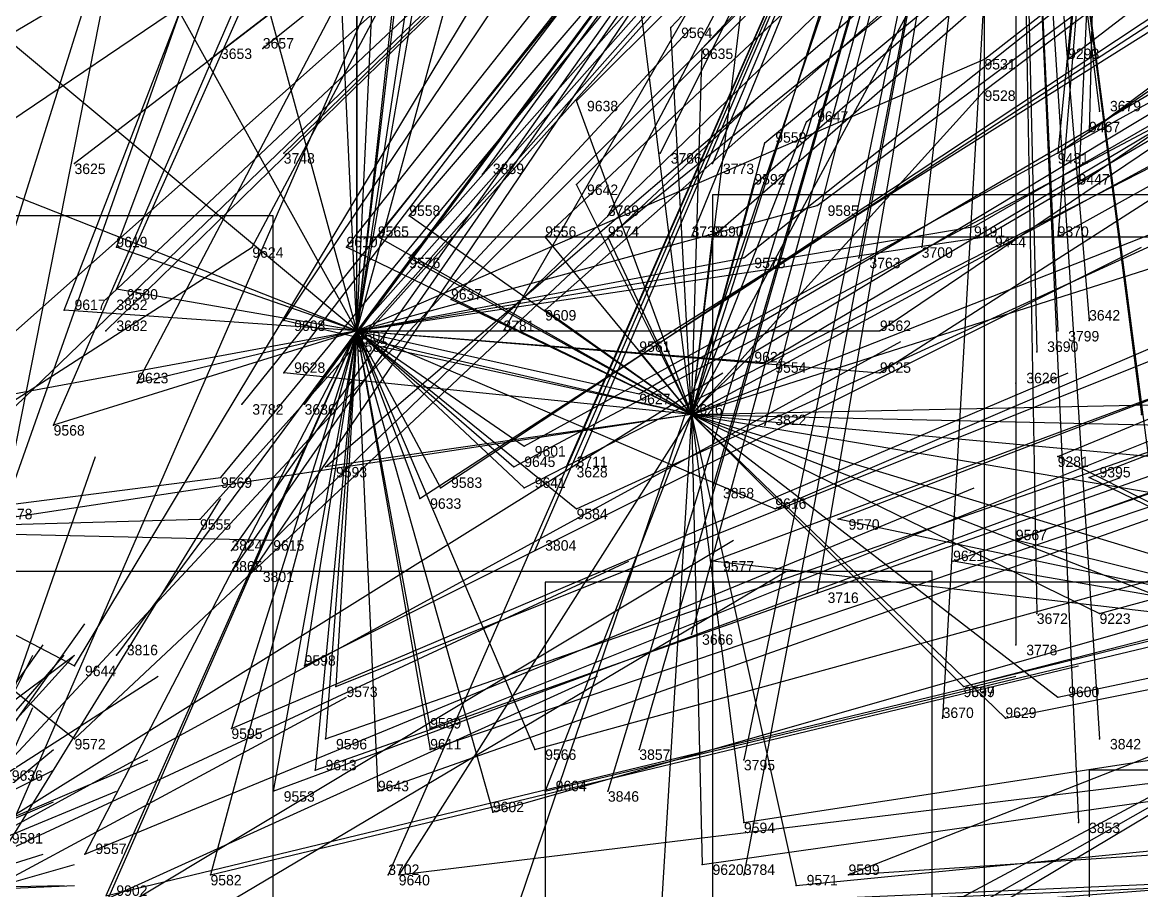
# Model space of a CAD drawing. Extents: x -0.5 to 0.59, y -0.5 to 0.59.
# Drawn here: x 0.017 to 0.124, y 0.0045 to 0.0875 of the extents above; entities that cross this region are included whole.
import ezdxf

# ---------------------------------------------------------------- set-up
doc = ezdxf.new("R2010")
doc.units = 0
for name, color, linetype in [('Clients', 3, 'CONTINUOUS'), ('Facilities', 3, 'CONTINUOUS'), ('Facilities_lines', 3, 'CONTINUOUS'), ('Min_max_boxes', 1, 'CONTINUOUS'), ('Normals', 1, 'CONTINUOUS'), ('Source_points', 5, 'CONTINUOUS'), ('Text', 3, 'CONTINUOUS')]:
    doc.layers.add(name, color=color, linetype=linetype)

msp = doc.modelspace()

# ---------------------------------------------------------------- linework, layer by layer
at = {"layer": 'Clients', "color": 5}
for p in [(0.079, 0.087, -0.294), (0.04, 0.085, -1.25), (0.082, 0.085, -0.294), (0.035, 0.084, -1.25), (0.109, 0.084, -0.343), (0.117, 0.084, -0.36), (0.109, 0.081, -0.338), (0.07, 0.08, -0.265), (0.12, 0.079, -1.25), (0.092, 0.078, -0.302), (0.088, 0.076, -0.291), (0.119, 0.077, -0.354), (0.042, 0.075, -1.25), (0.078, 0.075, -1.25), (0.116, 0.075, -0.344), (0.022, 0.074, -1.25), (0.083, 0.074, -1.25), (0.061, 0.073, -1.25), (0.07, 0.072, -0.251), (0.087, 0.072, -0.282), (0.118, 0.072, -0.346), (0.093, 0.07, -0.291), (0.054, 0.069, -0.22), (0.073, 0.069, -1.25), (0.108, 0.068, -0.318), (0.051, 0.067, -0.21), (0.067, 0.067, -0.237), (0.073, 0.067, -0.248), (0.081, 0.067, -1.25), (0.083, 0.067, -0.266), (0.109, 0.067, -0.32), (0.116, 0.067, -0.334), (0.026, 0.066, -0.177), (0.039, 0.066, -0.19), (0.048, 0.066, -0.204), (0.103, 0.066, -1.25), (0.054, 0.065, -0.211), (0.086, 0.065, -0.27), (0.097, 0.065, -1.25), (0.025, 0.061, -1.25), (0.026, 0.062, -0.168), (0.058, 0.061, -0.21), (0.021, 0.06, -0.16), (0.067, 0.06, -0.224), (0.042, 0.059, -0.181), (0.119, 0.059, -1.25), (0.025, 0.058, -1.25), (0.063, 0.058, -1.25), (0.099, 0.058, -0.286), (0.116, 0.058, -1.25), (0.049, 0.057, -0.186), (0.076, 0.056, -0.236), (0.087, 0.056, -0.258), (0.114, 0.056, -1.25), (0.088, 0.055, -0.26), (0.042, 0.054, -0.172), (0.099, 0.054, -0.282), (0.028, 0.053, -0.15), (0.112, 0.053, -1.25), (0.076, 0.052, -0.23), (0.038, 0.051, -1.25), (0.044, 0.051, -1.25), (0.124, 0.05, -1.25), (0.02, 0.049, -0.132), (0.088, 0.049, -1.25), (0.065, 0.047, -0.2), (0.046, 0.045, -0.161), (0.064, 0.045, -0.196), (0.069, 0.045, -1.25), (0.07, 0.045, -1.25), (0.116, 0.046, -0.311), (0.036, 0.044, -0.141), (0.119, 0.044, -0.318), (0.057, 0.043, -0.179), (0.065, 0.043, -0.196), (0.083, 0.043, -1.25), (0.055, 0.042, -0.173), (0.07, 0.041, -0.202), (0.089, 0.041, -0.245), (0.034, 0.04, -0.13), (0.095, 0.04, -0.258), (0.041, 0.038, -0.139), (0.112, 0.038, -0.295), (0.037, 0.037, -1.25), (0.066, 0.037, -1.25), (0.083, 0.036, -0.226), (0.106, 0.036, -0.28), (0.037, 0.035, -1.25), (0.039, 0.035, -1.25), (0.093, 0.033, -1.25), (0.114, 0.031, -1.25), (0.12, 0.031, -0.309), (0.081, 0.029, -1.25), (0.112, 0.028, -1.25), (0.026, 0.027, -1.25), (0.022, 0.026, -0.085), (0.044, 0.026, -0.127), (0.047, 0.024, -0.132), (0.107, 0.024, -0.273), (0.107, 0.024, -0.274), (0.116, 0.023, -0.296), (0.105, 0.021, -1.25), (0.111, 0.021, -0.282), (0.037, 0.02, -0.105), (0.056, 0.02, -0.148), (0.022, 0.019, -0.072), (0.046, 0.019, -0.125), (0.12, 0.019, -1.25), (0.056, 0.018, -0.146), (0.066, 0.018, -0.171), (0.076, 0.018, -1.25), (0.086, 0.017, -1.25), (0.045, 0.016, -0.12), (0.041, 0.014, -0.109), (0.051, 0.014, -0.131), (0.067, 0.014, -0.172), (0.073, 0.014, -1.25), (0.062, 0.012, -0.158), (0.086, 0.011, -0.217), (0.118, 0.011, -1.25), (0.023, 0.008, -0.061), (0.082, 0.007, -0.206), (0.035, 0.006, -0.088), (0.052, 0.006, -1.25), (0.053, 0.006, -0.133), (0.086, 0.006, -1.25), (0.096, 0.006, -0.239), (0.091, 0.005, -0.228)]:
    msp.add_point(p, dxfattribs=at)
at = {"layer": 'Facilities', "color": 3}
for p in [(0.049, 0.058, -0.189), (0.081, 0.05, -0.238)]:
    msp.add_point(p, dxfattribs=at)
at = {"layer": 'Facilities_lines', "color": 3}
for p, q in [((0.112, 0.143, -1.25), (0, 0.077, -1.25)), ((0.112, 0.143, -1.25), (0.001, 0.068, -1.25)), ((0.112, 0.143, -1.25), (0.002, 0.037, -1.25)), ((0.112, 0.143, -1.25), (0.013, 0.055, -1.25)), ((0.112, 0.143, -1.25), (0.022, 0.074, -1.25)), ((0.112, 0.143, -1.25), (0.025, 0.058, -1.25)), ((0.112, 0.143, -1.25), (0.025, 0.061, -1.25)), ((0.112, 0.143, -1.25), (0.026, 0.027, -1.25)), ((0.112, 0.143, -1.25), (0.035, 0.084, -1.25)), ((0.112, 0.143, -1.25), (0.037, 0.037, -1.25)), ((0.112, 0.143, -1.25), (0.037, 0.035, -1.25)), ((0.112, 0.143, -1.25), (0.038, 0.051, -1.25)), ((0.112, 0.143, -1.25), (0.039, 0.035, -1.25)), ((0.112, 0.143, -1.25), (0.04, 0.085, -1.25)), ((0.112, 0.143, -1.25), (0.042, 0.075, -1.25)), ((0.112, 0.143, -1.25), (0.044, 0.051, -1.25)), ((0.112, 0.143, -1.25), (0.052, 0.006, -1.25)), ((0.112, 0.143, -1.25), (0.061, 0.073, -1.25)), ((0.112, 0.143, -1.25), (0.062, -0.004, -1.25)), ((0.112, 0.143, -1.25), (0.063, 0.058, -1.25)), ((0.112, 0.143, -1.25), (0.066, 0.037, -1.25)), ((0.112, 0.143, -1.25), (0.069, 0.045, -1.25)), ((0.112, 0.143, -1.25), (0.07, 0.045, -1.25)), ((0.112, 0.143, -1.25), (0.073, 0.069, -1.25)), ((0.112, 0.143, -1.25), (0.073, 0.014, -1.25)), ((0.112, 0.143, -1.25), (0.076, 0.018, -1.25)), ((0.112, 0.143, -1.25), (0.078, 0.075, -1.25)), ((0.112, 0.143, -1.25), (0.081, 0.029, -1.25)), ((0.112, 0.143, -1.25), (0.081, 0.067, -1.25)), ((0.112, 0.143, -1.25), (0.083, 0.074, -1.25)), ((0.112, 0.143, -1.25), (0.083, 0.043, -1.25)), ((0.112, 0.143, -1.25), (0.086, 0.006, -1.25)), ((0.112, 0.143, -1.25), (0.086, 0.017, -1.25)), ((0.112, 0.143, -1.25), (0.088, 0.049, -1.25)), ((0.112, 0.143, -1.25), (0.093, 0.033, -1.25)), ((0.112, 0.143, -1.25), (0.097, 0.065, -1.25)), ((0.112, 0.143, -1.25), (0.103, 0.066, -1.25)), ((0.112, 0.143, -1.25), (0.105, 0.021, -1.25)), ((0.112, 0.143, -1.25), (0.112, 0.053, -1.25)), ((0.112, 0.143, -1.25), (0.119, 0.059, -1.25)), ((0.112, 0.143, -1.25), (0.114, 0.031, -1.25)), ((0.112, 0.143, -1.25), (0.124, 0.05, -1.25)), ((0.112, 0.143, -1.25), (0.12, 0.079, -1.25)), ((0.112, 0.143, -1.25), (0.114, 0.056, -1.25)), ((0.112, 0.143, -1.25), (0.112, 0.028, -1.25)), ((0.112, 0.143, -1.25), (0.116, 0.058, -1.25)), ((0.112, 0.143, -1.25), (0.127, 0.028, -1.25)), ((0.112, 0.143, -1.25), (0.12, 0.019, -1.25)), ((0.112, 0.143, -1.25), (0.118, 0.011, -1.25)), ((0.049, 0.058, -0.189), (0.057, 0.13, -0.354)), ((0.049, 0.058, -0.189), (0.067, 0.124, -0.351)), ((0.049, 0.058, -0.189), (0.052, 0.122, -0.331)), ((0.049, 0.058, -0.189), (0.06, 0.121, -0.339)), ((0.049, 0.058, -0.189), (0.049, 0.119, -0.321)), ((0.12, 0.115, -0.415), (0.116, 0.067, -0.334)), ((0.12, 0.115, -0.415), (0.116, 0.075, -0.344)), ((0.12, 0.115, -0.415), (0.117, 0.084, -0.36)), ((0.12, 0.115, -0.415), (0.118, 0.072, -0.346)), ((0.12, 0.115, -0.415), (0.119, 0.077, -0.354)), ((0.049, 0.058, -0.189), (0.055, 0.109, -0.306)), ((0.049, 0.058, -0.189), (0.056, 0.104, -0.296)), ((0.049, 0.058, -0.189), (0.047, 0.101, -0.278)), ((0.081, 0.05, -0.238), (0.097, 0.1, -0.348)), ((0.081, 0.05, -0.238), (0.087, 0.099, -0.33)), ((0.081, 0.05, -0.238), (0.075, 0.098, -0.309)), ((0.049, 0.058, -0.189), (0.029, 0.094, -0.246)), ((0.049, 0.058, -0.189), (0.04, 0.091, -0.249)), ((0.049, 0.058, -0.189), (0.049, 0.089, -0.253)), ((0.081, 0.05, -0.238), (0.102, 0.089, -0.338)), ((0.049, 0.058, -0.189), (0.013, 0.088, -0.223)), ((0.081, 0.05, -0.238), (0.079, 0.087, -0.294)), ((0.081, 0.05, -0.238), (0.082, 0.085, -0.294)), ((0.049, 0.058, -0.189), (0.109, 0.084, -0.343)), ((0.081, 0.05, -0.238), (0.109, 0.081, -0.338)), ((0.081, 0.05, -0.238), (0.07, 0.08, -0.265)), ((0.081, 0.05, -0.238), (0.092, 0.078, -0.302)), ((0.081, 0.05, -0.238), (0.088, 0.076, -0.291)), ((0.081, 0.05, -0.238), (0.142, 0.074, -0.4)), ((0.049, 0.058, -0.189), (0.011, 0.073, -0.184)), ((0.081, 0.05, -0.238), (0.07, 0.072, -0.251)), ((0.081, 0.05, -0.238), (0.087, 0.072, -0.282)), ((0.049, 0.058, -0.189), (0.093, 0.07, -0.291)), ((0.081, 0.05, -0.238), (0.054, 0.069, -0.22)), ((0.049, 0.058, -0.189), (0.108, 0.068, -0.318)), ((0.049, 0.058, -0.189), (0.109, 0.067, -0.32)), ((0.081, 0.05, -0.238), (0.051, 0.067, -0.21)), ((0.081, 0.05, -0.238), (0.067, 0.067, -0.237)), ((0.081, 0.05, -0.238), (0.073, 0.067, -0.248)), ((0.081, 0.05, -0.238), (0.083, 0.067, -0.266)), ((-0.003, 0.039, -0.098), (0.039, 0.066, -0.19)), ((0.049, 0.058, -0.189), (0.026, 0.066, -0.177)), ((0.081, 0.05, -0.238), (0.048, 0.066, -0.204)), ((0.049, 0.058, -0.189), (0.086, 0.065, -0.27)), ((0.081, 0.05, -0.238), (0.054, 0.065, -0.211)), ((0.081, 0.05, -0.238), (0.128, 0.065, -0.359)), ((0.049, 0.058, -0.189), (0.026, 0.062, -0.168)), ((0.081, 0.05, -0.238), (0.058, 0.061, -0.21)), ((0.049, 0.058, -0.189), (0.021, 0.06, -0.16)), ((0.081, 0.05, -0.238), (0.067, 0.06, -0.224)), ((0.081, 0.05, -0.238), (0.042, 0.059, -0.181)), ((0.049, 0.058, -0.189), (0.011, 0.051, -0.131)), ((0.049, 0.058, -0.189), (0.017, -0.015, -0.056)), ((0.049, 0.058, -0.189), (0.02, 0.049, -0.132)), ((0.049, 0.058, -0.189), (0.023, 0.008, -0.061)), ((0.049, 0.058, -0.189), (0.025, 0.004, -0.064)), ((0.049, 0.058, -0.189), (0.028, 0.053, -0.15)), ((0.049, 0.058, -0.189), (0.035, 0.006, -0.088)), ((0.049, 0.058, -0.189), (0.037, 0.02, -0.105)), ((0.049, 0.058, -0.189), (0.041, 0.014, -0.109)), ((0.049, 0.058, -0.189), (0.044, 0.026, -0.127)), ((0.049, 0.058, -0.189), (0.045, 0.016, -0.12)), ((0.049, 0.058, -0.189), (0.046, 0.019, -0.125)), ((0.049, 0.058, -0.189), (0.047, 0.024, -0.132)), ((0.049, 0.058, -0.189), (0.099, 0.058, -0.286)), ((0.049, 0.058, -0.189), (0.088, 0.055, -0.26)), ((0.049, 0.058, -0.189), (0.07, 0.041, -0.202)), ((0.049, 0.058, -0.189), (0.065, 0.047, -0.2)), ((0.049, 0.058, -0.189), (0.066, 0.018, -0.171)), ((0.049, 0.058, -0.189), (0.056, 0.02, -0.148)), ((0.049, 0.058, -0.189), (0.062, 0.012, -0.158)), ((0.049, 0.058, -0.189), (0.057, 0.043, -0.179)), ((0.049, 0.058, -0.189), (0.056, 0.018, -0.146)), ((0.049, 0.058, -0.189), (0.089, 0.041, -0.245)), ((0.049, 0.058, -0.189), (0.099, 0.054, -0.282)), ((0.049, 0.058, -0.189), (0.076, 0.052, -0.23)), ((0.049, 0.058, -0.189), (0.055, 0.042, -0.173)), ((0.049, 0.058, -0.189), (0.065, 0.043, -0.196)), ((0.049, 0.058, -0.189), (0.051, 0.014, -0.131)), ((0.049, 0.058, -0.189), (0.064, 0.045, -0.196)), ((0.081, 0.05, -0.238), (0.049, 0.057, -0.186)), ((0.081, 0.05, -0.238), (0.076, 0.056, -0.236)), ((0.081, 0.05, -0.238), (0.087, 0.056, -0.258)), ((0.081, 0.05, -0.238), (0.042, 0.054, -0.172)), ((0.081, 0.05, -0.238), (0.128, 0.051, -0.343)), ((0.081, 0.05, -0.238), (0.015, 0.04, -0.107)), ((0.081, 0.05, -0.238), (0.046, 0.045, -0.161)), ((0.081, 0.05, -0.238), (0.053, 0.006, -0.133)), ((0.081, 0.05, -0.238), (0.067, 0.014, -0.172)), ((0.081, 0.05, -0.238), (0.078, 0.001, -0.194)), ((0.081, 0.05, -0.238), (0.135, 0.029, -0.345)), ((0.081, 0.05, -0.238), (0.137, 0.033, -0.351)), ((0.081, 0.05, -0.238), (0.14, 0.04, -0.363)), ((0.081, 0.05, -0.238), (0.116, 0.023, -0.296)), ((0.081, 0.05, -0.238), (0.091, 0.005, -0.228)), ((0.081, 0.05, -0.238), (0.12, 0.031, -0.309)), ((0.081, 0.05, -0.238), (0.126, 0.049, -0.338)), ((0.081, 0.05, -0.238), (0.125, 0.046, -0.334)), ((0.081, 0.05, -0.238), (0.086, 0.011, -0.217)), ((0.081, 0.05, -0.238), (0.107, 0.024, -0.273)), ((0.081, 0.05, -0.238), (0.082, 0.007, -0.206)), ((0.081, 0.05, -0.238), (0.111, 0.021, -0.282)), ((0.081, 0.05, -0.238), (0.107, 0.024, -0.274)), ((0.152, 0.028, -0.386), (0.116, 0.046, -0.311)), ((-0.003, 0.039, -0.098), (0.036, 0.044, -0.141)), ((0.152, 0.028, -0.386), (0.119, 0.044, -0.318)), ((-0.003, 0.039, -0.098), (0.034, 0.04, -0.13)), ((0.152, 0.028, -0.386), (0.095, 0.04, -0.258)), ((-0.003, 0.039, -0.098), (0.022, 0.019, -0.072)), ((-0.003, 0.039, -0.098), (0.041, 0.038, -0.139)), ((-0.003, 0.039, -0.098), (0.022, 0.026, -0.085)), ((0.152, 0.028, -0.386), (0.112, 0.038, -0.295)), ((0.152, 0.028, -0.386), (0.083, 0.036, -0.226)), ((0.152, 0.028, -0.386), (0.106, 0.036, -0.28)), ((0.152, 0.028, -0.386), (0.094, -0.005, -0.235)), ((0.152, 0.028, -0.386), (0.094, -0.003, -0.235)), ((0.152, 0.028, -0.386), (0.095, -0.006, -0.238)), ((0.152, 0.028, -0.386), (0.096, 0.006, -0.239))]:
    msp.add_line(p, q, dxfattribs=at)
at = {"layer": 'Min_max_boxes', "color": 1}
for p, q in [((0.049, 0.161, -0.56), (0.049, 0.067, -0.56)), ((0.049, 0.161, -0.264), (0.049, 0.067, -0.264)), ((0.109, -0.015, -0.354), (0.109, 0.13, -0.354)), ((0.109, -0.015, -0.056), (0.109, 0.13, -0.056)), ((0.178, 0.071, -0.477), (0.083, 0.071, -0.477)), ((0.083, 0.071, -0.477), (0.083, -0.015, -0.477)), ((0.178, 0.071, -0.226), (0.083, 0.071, -0.226)), ((0.083, 0.071, -0.226), (0.083, -0.015, -0.226)), ((0.083, 0.071, -0.477), (0.083, 0.071, -0.226)), ((0.041, 0.069, -0.207), (-0.048, 0.069, -0.207)), ((0.041, 0.069, -0.002), (-0.048, 0.069, -0.002)), ((0.041, -0.016, -0.207), (0.041, 0.069, -0.207)), ((0.041, -0.016, -0.002), (0.041, 0.069, -0.002)), ((0.041, 0.069, -0.207), (0.041, 0.069, -0.002)), ((0.049, 0.067, -0.56), (0.168, 0.067, -0.56)), ((0.049, 0.067, -0.264), (0.168, 0.067, -0.264)), ((0.049, 0.067, -0.56), (0.049, 0.067, -0.264)), ((0.104, 0.035, -1.25), (-0.259, 0.035, -1.25)), ((0.104, 0.035, -1.25), (-0.259, 0.035, -1.25)), ((0.104, -0.236, -1.25), (0.104, 0.035, -1.25)), ((0.104, -0.236, -1.25), (0.104, 0.035, -1.25)), ((0.104, 0.035, -1.25), (0.104, 0.035, -1.25)), ((0.304, 0.034, -1.25), (0.067, 0.034, -1.25)), ((0.067, 0.034, -1.25), (0.067, -0.175, -1.25)), ((0.304, 0.034, -1.25), (0.067, 0.034, -1.25)), ((0.067, 0.034, -1.25), (0.067, -0.175, -1.25)), ((0.067, 0.034, -1.25), (0.067, 0.034, -1.25)), ((0.254, 0.016, -0.635), (0.119, 0.016, -0.635)), ((0.119, 0.016, -0.635), (0.119, -0.075, -0.635)), ((0.254, 0.016, -0.312), (0.119, 0.016, -0.312)), ((0.119, 0.016, -0.312), (0.119, -0.075, -0.312)), ((0.119, 0.016, -0.635), (0.119, 0.016, -0.312))]:
    msp.add_line(p, q, dxfattribs=at)
at = {"layer": 'Normals', "color": 1}
for p, q in [((0.079, 0.087, -0.294), (0.143, 0.155, -0.258)), ((0.082, 0.085, -0.294), (0.145, 0.153, -0.258)), ((0.026, 0.066, -0.177), (0.058, 0.151, -0.136)), ((0.039, 0.066, -0.19), (0.082, 0.147, -0.151)), ((0.07, 0.08, -0.265), (0.136, 0.146, -0.229)), ((0.021, 0.06, -0.16), (0.054, 0.145, -0.118)), ((0.026, 0.062, -0.168), (0.063, 0.145, -0.126)), ((0.109, 0.084, -0.343), (0.182, 0.141, -0.307)), ((0.117, 0.084, -0.36), (0.19, 0.14, -0.321)), ((0.051, 0.067, -0.21), (0.108, 0.139, -0.171)), ((0.054, 0.069, -0.22), (0.114, 0.139, -0.181)), ((0.092, 0.078, -0.302), (0.162, 0.139, -0.265)), ((0.011, 0.051, -0.131), (0.038, 0.137, -0.087)), ((0.048, 0.066, -0.204), (0.105, 0.138, -0.165)), ((0.07, 0.072, -0.251), (0.136, 0.138, -0.215)), ((0.109, 0.081, -0.338), (0.183, 0.137, -0.303)), ((0.042, 0.059, -0.181), (0.093, 0.135, -0.142)), ((0.088, 0.076, -0.291), (0.159, 0.135, -0.253)), ((0.054, 0.065, -0.211), (0.115, 0.134, -0.172)), ((0.087, 0.072, -0.282), (0.157, 0.133, -0.245)), ((0.02, 0.049, -0.132), (0.056, 0.132, -0.089)), ((0.119, 0.077, -0.354), (0.193, 0.132, -0.315)), ((0.028, 0.053, -0.15), (0.069, 0.131, -0.103)), ((0.067, 0.067, -0.237), (0.134, 0.13, -0.199)), ((0.083, 0.067, -0.266), (0.154, 0.129, -0.232)), ((0.015, 0.04, -0.107), (0.046, 0.128, -0.071)), ((0.049, 0.058, -0.189), (0.11, 0.127, -0.151)), ((0.116, 0.075, -0.344), (0.192, 0.127, -0.308)), ((0.042, 0.054, -0.172), (0.097, 0.126, -0.129)), ((0.049, 0.057, -0.186), (0.11, 0.126, -0.149)), ((0.058, 0.061, -0.21), (0.123, 0.126, -0.171)), ((0.073, 0.067, -0.248), (0.146, 0.126, -0.212)), ((0.093, 0.07, -0.291), (0.167, 0.125, -0.253)), ((0.118, 0.072, -0.346), (0.194, 0.124, -0.308)), ((0.086, 0.065, -0.27), (0.159, 0.123, -0.233)), ((0.013, 0.03, -0.083), (0.031, 0.121, -0.043)), ((0.067, 0.06, -0.224), (0.136, 0.121, -0.186)), ((0.108, 0.068, -0.318), (0.188, 0.114, -0.28)), ((0.109, 0.067, -0.32), (0.189, 0.114, -0.282)), ((0.036, 0.044, -0.141), (0.092, 0.112, -0.095)), ((0.116, 0.067, -0.334), (0.197, 0.112, -0.297)), ((0.099, 0.058, -0.286), (0.176, 0.11, -0.249)), ((0.034, 0.04, -0.13), (0.094, 0.107, -0.087)), ((0.076, 0.056, -0.236), (0.154, 0.105, -0.198)), ((0.022, 0.026, -0.085), (0.069, 0.104, -0.044)), ((0.046, 0.045, -0.161), (0.115, 0.104, -0.119)), ((0.099, 0.054, -0.282), (0.177, 0.104, -0.245)), ((0.087, 0.056, -0.258), (0.165, 0.103, -0.218)), ((0.088, 0.055, -0.26), (0.167, 0.102, -0.22)), ((0.041, 0.038, -0.139), (0.105, 0.1, -0.094)), ((0.076, 0.052, -0.23), (0.156, 0.099, -0.192)), ((0.057, 0.043, -0.179), (0.134, 0.094, -0.14)), ((0.081, 0.05, -0.238), (0.162, 0.094, -0.199)), ((0.055, 0.042, -0.173), (0.132, 0.092, -0.134)), ((0.065, 0.047, -0.2), (0.145, 0.091, -0.16)), ((0.01, -0.003, -0.025), (0.05, 0.089, -0.022)), ((0.064, 0.045, -0.196), (0.145, 0.088, -0.156)), ((0.015, 0.016, -0.056), (0.081, 0.087, -0.029)), ((0.04, 0.085, -1.25), (0.04, 0.085, -1.15)), ((0.065, 0.043, -0.196), (0.147, 0.085, -0.156)), ((0.035, 0.084, -1.25), (0.035, 0.084, -1.15)), ((0.116, 0.046, -0.311), (0.201, 0.081, -0.273)), ((0.022, 0.019, -0.072), (0.087, 0.08, -0.027)), ((0.07, 0.041, -0.202), (0.153, 0.079, -0.162)), ((0.12, 0.079, -1.25), (0.12, 0.079, -1.15)), ((0.089, 0.041, -0.245), (0.173, 0.077, -0.204)), ((0.119, 0.044, -0.318), (0.205, 0.077, -0.279)), ((0.042, 0.075, -1.25), (0.042, 0.075, -1.15)), ((0.078, 0.075, -1.25), (0.078, 0.075, -1.15)), ((0.022, 0.074, -1.25), (0.022, 0.074, -1.15)), ((0.083, 0.074, -1.25), (0.083, 0.074, -1.15)), ((0.061, 0.073, -1.25), (0.061, 0.073, -1.15)), ((0.095, 0.04, -0.258), (0.181, 0.073, -0.218)), ((0.073, 0.069, -1.25), (0.073, 0.069, -1.15)), ((0.112, 0.038, -0.295), (0.199, 0.069, -0.256)), ((0.083, 0.036, -0.226), (0.169, 0.068, -0.186)), ((0.081, 0.067, -1.25), (0.081, 0.067, -1.15)), ((0.044, 0.026, -0.127), (0.124, 0.066, -0.084)), ((0.103, 0.066, -1.25), (0.103, 0.066, -1.15)), ((0.106, 0.036, -0.28), (0.193, 0.066, -0.24)), ((0.097, 0.065, -1.25), (0.097, 0.065, -1.15)), ((0.025, 0.061, -1.25), (0.025, 0.061, -1.15)), ((0.119, 0.059, -1.25), (0.119, 0.059, -1.15)), ((0.025, 0.058, -1.25), (0.025, 0.058, -1.15)), ((0.047, 0.024, -0.132), (0.132, 0.058, -0.092)), ((0.063, 0.058, -1.25), (0.063, 0.058, -1.15)), ((0.116, 0.058, -1.25), (0.116, 0.058, -1.15)), ((0.015, 0.01, -0.046), (0.101, 0.057, -0.026)), ((0.114, 0.056, -1.25), (0.114, 0.056, -1.15)), ((0.12, 0.031, -0.309), (0.208, 0.055, -0.269)), ((-0.001, 0.001, -0.002), (0.084, 0.054, 0.002)), ((0.037, 0.02, -0.105), (0.117, 0.054, -0.055)), ((0.056, 0.02, -0.148), (0.141, 0.054, -0.109)), ((0.112, 0.053, -1.25), (0.112, 0.053, -1.15)), ((0.038, 0.051, -1.25), (0.038, 0.051, -1.15)), ((0.044, 0.051, -1.25), (0.044, 0.051, -1.15)), ((0.124, 0.05, -1.25), (0.124, 0.05, -1.15)), ((0.046, 0.019, -0.125), (0.132, 0.049, -0.083)), ((0.088, 0.049, -1.25), (0.088, 0.049, -1.15)), ((0.056, 0.018, -0.146), (0.142, 0.047, -0.104)), ((0.107, 0.024, -0.273), (0.196, 0.047, -0.234)), ((-0.004, -0.034, -0.085), (0.024, 0.046, -0.139)), ((0.045, 0.016, -0.12), (0.13, 0.046, -0.077)), ((0.069, 0.045, -1.25), (0.069, 0.045, -1.15)), ((0.07, 0.045, -1.25), (0.07, 0.045, -1.15)), ((0.107, 0.024, -0.274), (0.196, 0.046, -0.235)), ((0.041, 0.014, -0.109), (0.122, 0.044, -0.058)), ((0.051, 0.014, -0.131), (0.136, 0.044, -0.088)), ((0.023, 0.008, -0.061), (0.108, 0.043, -0.021)), ((0.066, 0.018, -0.171), (0.157, 0.043, -0.137)), ((0.083, 0.043, -1.25), (0.083, 0.043, -1.15)), ((-0.009, -0.031, -0.08), (0.036, 0.042, -0.131)), ((0.116, 0.023, -0.296), (0.206, 0.042, -0.255)), ((0.111, 0.021, -0.282), (0.201, 0.039, -0.243)), ((0, -0.013, -0.033), (0.085, 0.038, -0.043)), ((0.062, 0.012, -0.158), (0.153, 0.038, -0.124)), ((0.037, 0.037, -1.25), (0.037, 0.037, -1.15)), ((0.066, 0.037, -1.25), (0.066, 0.037, -1.15)), ((-0.011, -0.004, -0.03), (0.075, 0.036, -0.062)), ((0.067, 0.014, -0.172), (0.159, 0.036, -0.138)), ((0.004, -0.016, -0.041), (0.09, 0.035, -0.05)), ((0.037, 0.035, -1.25), (0.037, 0.035, -1.15)), ((0.039, 0.035, -1.25), (0.039, 0.035, -1.15)), ((0.093, 0.033, -1.25), (0.093, 0.033, -1.15)), ((-0.029, -0.043, -0.13), (0.023, 0.03, -0.175)), ((0.114, 0.031, -1.25), (0.114, 0.031, -1.15)), ((0.081, 0.029, -1.25), (0.081, 0.029, -1.15)), ((-0.033, -0.045, -0.14), (0.019, 0.028, -0.185)), ((0.112, 0.028, -1.25), (0.112, 0.028, -1.15)), ((-0.049, -0.026, -0.139), (0.022, 0.027, -0.184)), ((-0.038, -0.039, -0.136), (0.022, 0.027, -0.182)), ((-0.037, -0.04, -0.136), (0.021, 0.027, -0.182)), ((-0.022, -0.053, -0.145), (0.018, 0.027, -0.187)), ((0.026, 0.027, -1.25), (0.026, 0.027, -1.15)), ((0.035, 0.006, -0.088), (0.118, 0.026, -0.037)), ((-0.045, -0.023, -0.127), (0.03, 0.025, -0.172)), ((-0.014, -0.014, -0.05), (0.072, 0.025, -0.082)), ((0.025, 0.004, -0.064), (0.112, 0.025, -0.018)), ((0.086, 0.011, -0.217), (0.177, 0.025, -0.178)), ((-0.03, -0.019, -0.089), (0.048, 0.023, -0.134)), ((-0.019, -0.061, -0.159), (0.018, 0.022, -0.201)), ((0.105, 0.021, -1.25), (0.105, 0.021, -1.15)), ((0.082, 0.007, -0.206), (0.174, 0.02, -0.168)), ((0.12, 0.019, -1.25), (0.12, 0.019, -1.15)), ((-0.049, -0.039, -0.157), (0.02, 0.018, -0.201)), ((0.076, 0.018, -1.25), (0.076, 0.018, -1.15)), ((-0.051, -0.017, -0.134), (0.029, 0.017, -0.184)), ((0.053, 0.006, -0.133), (0.143, 0.017, -0.091)), ((0.086, 0.017, -1.25), (0.086, 0.017, -1.15)), ((-0.062, -0.024, -0.167), (0.02, 0.016, -0.208)), ((-0.056, -0.02, -0.148), (0.026, 0.014, -0.194)), ((0.073, 0.014, -1.25), (0.073, 0.014, -1.15)), ((0.091, 0.005, -0.228), (0.183, 0.014, -0.19)), ((-0.064, -0.023, -0.171), (0.02, 0.013, -0.212)), ((0.096, 0.006, -0.239), (0.187, 0.012, -0.2)), ((0.118, 0.011, -1.25), (0.118, 0.011, -1.15)), ((-0.069, -0.02, -0.18), (0.019, 0.008, -0.217)), ((0.078, 0.001, -0.194), (0.17, 0.008, -0.156)), ((-0.066, -0.018, -0.17), (0.022, 0.007, -0.211)), ((0.052, 0.006, -1.25), (0.052, 0.006, -1.15)), ((0.054, 0.002, -0.134), (0.145, 0.006, -0.093)), ((0.061, 0.002, -0.152), (0.154, 0.006, -0.115)), ((0.086, 0.006, -1.25), (0.086, 0.006, -1.15)), ((-0.07, 0.003, -0.174), (0.021, 0.005, -0.216)), ((-0.069, 0.001, -0.172), (0.022, 0.005, -0.214))]:
    msp.add_line(p, q, dxfattribs=at)
at = {"layer": 'Source_points', "color": 5}
for p in [(0.079, 0.087, -0.294), (0.04, 0.085, -1.25), (0.082, 0.085, -0.294), (0.035, 0.084, -1.25), (0.109, 0.084, -0.343), (0.117, 0.084, -0.36), (0.109, 0.081, -0.338), (0.07, 0.08, -0.265), (0.12, 0.079, -1.25), (0.092, 0.078, -0.302), (0.088, 0.076, -0.291), (0.119, 0.077, -0.354), (0.042, 0.075, -1.25), (0.078, 0.075, -1.25), (0.116, 0.075, -0.344), (0.022, 0.074, -1.25), (0.083, 0.074, -1.25), (0.061, 0.073, -1.25), (0.07, 0.072, -0.251), (0.087, 0.072, -0.282), (0.118, 0.072, -0.346), (0.093, 0.07, -0.291), (0.054, 0.069, -0.22), (0.073, 0.069, -1.25), (0.108, 0.068, -0.318), (0.051, 0.067, -0.21), (0.067, 0.067, -0.237), (0.073, 0.067, -0.248), (0.081, 0.067, -1.25), (0.083, 0.067, -0.266), (0.109, 0.067, -0.32), (0.116, 0.067, -0.334), (0.026, 0.066, -0.177), (0.039, 0.066, -0.19), (0.048, 0.066, -0.204), (0.103, 0.066, -1.25), (0.054, 0.065, -0.211), (0.086, 0.065, -0.27), (0.097, 0.065, -1.25), (0.025, 0.061, -1.25), (0.026, 0.062, -0.168), (0.058, 0.061, -0.21), (0.021, 0.06, -0.16), (0.067, 0.06, -0.224), (0.042, 0.059, -0.181), (0.119, 0.059, -1.25), (0.025, 0.058, -1.25), (0.049, 0.058, -0.189), (0.063, 0.058, -1.25), (0.099, 0.058, -0.286), (0.116, 0.058, -1.25), (0.049, 0.057, -0.186), (0.076, 0.056, -0.236), (0.087, 0.056, -0.258), (0.114, 0.056, -1.25), (0.088, 0.055, -0.26), (0.042, 0.054, -0.172), (0.099, 0.054, -0.282), (0.028, 0.053, -0.15), (0.112, 0.053, -1.25), (0.076, 0.052, -0.23), (0.038, 0.051, -1.25), (0.044, 0.051, -1.25), (0.081, 0.05, -0.238), (0.124, 0.05, -1.25), (0.02, 0.049, -0.132), (0.088, 0.049, -1.25), (0.065, 0.047, -0.2), (0.046, 0.045, -0.161), (0.064, 0.045, -0.196), (0.069, 0.045, -1.25), (0.07, 0.045, -1.25), (0.116, 0.046, -0.311), (0.036, 0.044, -0.141), (0.119, 0.044, -0.318), (0.057, 0.043, -0.179), (0.065, 0.043, -0.196), (0.083, 0.043, -1.25), (0.055, 0.042, -0.173), (0.07, 0.041, -0.202), (0.089, 0.041, -0.245), (0.034, 0.04, -0.13), (0.095, 0.04, -0.258), (0.041, 0.038, -0.139), (0.112, 0.038, -0.295), (0.037, 0.037, -1.25), (0.066, 0.037, -1.25), (0.083, 0.036, -0.226), (0.106, 0.036, -0.28), (0.037, 0.035, -1.25), (0.039, 0.035, -1.25), (0.093, 0.033, -1.25), (0.114, 0.031, -1.25), (0.12, 0.031, -0.309), (0.081, 0.029, -1.25), (0.112, 0.028, -1.25), (0.026, 0.027, -1.25), (0.022, 0.026, -0.085), (0.044, 0.026, -0.127), (0.047, 0.024, -0.132), (0.107, 0.024, -0.273), (0.107, 0.024, -0.274), (0.116, 0.023, -0.296), (0.105, 0.021, -1.25), (0.111, 0.021, -0.282), (0.037, 0.02, -0.105), (0.056, 0.02, -0.148), (0.022, 0.019, -0.072), (0.046, 0.019, -0.125), (0.12, 0.019, -1.25), (0.056, 0.018, -0.146), (0.066, 0.018, -0.171), (0.076, 0.018, -1.25), (0.086, 0.017, -1.25), (0.045, 0.016, -0.12), (0.041, 0.014, -0.109), (0.051, 0.014, -0.131), (0.067, 0.014, -0.172), (0.073, 0.014, -1.25), (0.062, 0.012, -0.158), (0.086, 0.011, -0.217), (0.118, 0.011, -1.25), (0.023, 0.008, -0.061), (0.082, 0.007, -0.206), (0.035, 0.006, -0.088), (0.052, 0.006, -1.25), (0.053, 0.006, -0.133), (0.086, 0.006, -1.25), (0.096, 0.006, -0.239), (0.091, 0.005, -0.228)]:
    msp.add_point(p, dxfattribs=at)

# ---------------------------------------------------------------- texts
at = {"layer": 'Text', "color": 3}
for s, p in [('9564', (0.08, 0.086, -0.294)), ('3657', (0.04, 0.085, -1.25)), ('3653', (0.036, 0.084, -1.25)), ('9635', (0.082, 0.084, -0.294)), ('9293', (0.117, 0.084, -0.36)), ('9531', (0.109, 0.083, -0.343)), ('9528', (0.109, 0.08, -0.338)), ('9638', (0.071, 0.079, -0.265)), ('3679', (0.121, 0.079, -1.25)), ('9647', (0.093, 0.078, -0.302)), ('9467', (0.119, 0.077, -0.354)), ('9559', (0.089, 0.076, -0.291)), ('3748', (0.042, 0.074, -1.25)), ('3786', (0.079, 0.074, -1.25)), ('9431', (0.116, 0.074, -0.344)), ('3625', (0.022, 0.073, -1.25)), ('3859', (0.062, 0.073, -1.25)), ('3773', (0.084, 0.073, -1.25)), ('9592', (0.087, 0.072, -0.282)), ('9447', (0.118, 0.072, -0.346)), ('9642', (0.071, 0.071, -0.251)), ('9558', (0.054, 0.069, -0.22)), ('3769', (0.073, 0.069, -1.25)), ('9585', (0.094, 0.069, -0.291)), ('9565', (0.051, 0.067, -0.21)), ('9556', (0.067, 0.067, -0.237)), ('9574', (0.073, 0.067, -0.248)), ('3738', (0.081, 0.067, -1.25)), ('9590', (0.083, 0.067, -0.266)), ('9191', (0.108, 0.067, -0.318)), ('9370', (0.116, 0.067, -0.334)), ('9619', (0.026, 0.066, -0.177)), ('9610', (0.048, 0.066, -0.204)), ('9444', (0.11, 0.066, -0.32)), ('9624', (0.039, 0.065, -0.19)), ('3700', (0.103, 0.065, -1.25)), ('9576', (0.054, 0.064, -0.211)), ('9575', (0.087, 0.064, -0.27)), ('3763', (0.098, 0.064, -1.25)), ('9617', (0.022, 0.06, -0.16)), ('3852', (0.026, 0.06, -1.25)), ('9580', (0.027, 0.061, -0.168)), ('9637', (0.058, 0.061, -0.21)), ('9609', (0.067, 0.059, -0.224)), ('3642', (0.119, 0.059, -1.25)), ('3682', (0.026, 0.058, -1.25)), ('9608', (0.043, 0.058, -0.181)), ('3781', (0.063, 0.058, -1.25)), ('9562', (0.099, 0.058, -0.286)), ('9607', (0.049, 0.057, -0.189)), ('3799', (0.117, 0.057, -1.25)), ('9563', (0.049, 0.056, -0.186)), ('9561', (0.076, 0.056, -0.236)), ('3690', (0.115, 0.056, -1.25)), ('9622', (0.087, 0.055, -0.258)), ('9628', (0.043, 0.054, -0.172)), ('9554', (0.089, 0.054, -0.26)), ('9625', (0.099, 0.054, -0.282)), ('9623', (0.028, 0.053, -0.15)), ('3626', (0.113, 0.053, -1.25)), ('9627', (0.076, 0.051, -0.23)), ('3782', (0.039, 0.05, -1.25)), ('3636', (0.044, 0.05, -1.25)), ('9626', (0.081, 0.05, -0.238)), ('3822', (0.089, 0.049, -1.25)), ('9568', (0.02, 0.048, -0.132)), ('9645', (0.065, 0.045, -0.196)), ('9601', (0.066, 0.046, -0.2)), ('3711', (0.07, 0.045, -1.25)), ('9281', (0.116, 0.045, -0.311)), ('9593', (0.047, 0.044, -0.161)), ('3628', (0.07, 0.044, -1.25)), ('9395', (0.12, 0.044, -0.318)), ('9569', (0.036, 0.043, -0.141)), ('9583', (0.058, 0.043, -0.179)), ('9641', (0.066, 0.043, -0.196)), ('3858', (0.084, 0.042, -1.25)), ('9633', (0.056, 0.041, -0.173)), ('9616', (0.089, 0.041, -0.245)), ('9578', (0.015, 0.04, -0.107)), ('9584', (0.07, 0.04, -0.202)), ('9555', (0.034, 0.039, -0.13)), ('9570', (0.096, 0.039, -0.258)), ('9567', (0.112, 0.038, -0.295)), ('3824', (0.037, 0.037, -1.25)), ('9615', (0.041, 0.037, -0.139)), ('3804', (0.067, 0.037, -1.25)), ('9621', (0.106, 0.036, -0.28)), ('3865', (0.037, 0.035, -1.25)), ('9577', (0.084, 0.035, -0.226)), ('3801', (0.04, 0.034, -1.25)), ('3716', (0.094, 0.032, -1.25)), ('3672', (0.114, 0.03, -1.25)), ('9223', (0.12, 0.03, -0.309)), ('3666', (0.082, 0.028, -1.25)), ('3816', (0.027, 0.027, -1.25)), ('3778', (0.113, 0.027, -1.25)), ('9598', (0.044, 0.026, -0.127)), ('9644', (0.023, 0.025, -0.085)), ('9573', (0.048, 0.023, -0.132)), ('9597', (0.107, 0.023, -0.273)), ('9639', (0.107, 0.023, -0.274)), ('9600', (0.117, 0.023, -0.296)), ('3670', (0.105, 0.021, -1.25)), ('9629', (0.111, 0.021, -0.282)), ('9589', (0.056, 0.02, -0.148)), ('9595', (0.037, 0.019, -0.105)), ('9572', (0.022, 0.018, -0.072)), ('9596', (0.047, 0.018, -0.125)), ('9611', (0.056, 0.018, -0.146)), ('3842', (0.121, 0.018, -1.25)), ('9566', (0.067, 0.017, -0.171)), ('3857', (0.076, 0.017, -1.25)), ('9613', (0.046, 0.016, -0.12)), ('3795', (0.086, 0.016, -1.25)), ('9636', (0.016, 0.015, -0.056)), ('9643', (0.051, 0.014, -0.131)), ('9604', (0.068, 0.014, -0.172)), ('9553', (0.042, 0.013, -0.109)), ('3846', (0.073, 0.013, -1.25)), ('9602', (0.062, 0.012, -0.158)), ('9594', (0.086, 0.01, -0.217)), ('3853', (0.119, 0.01, -1.25)), ('9581', (0.016, 0.009, -0.046)), ('9557', (0.024, 0.008, -0.061)), ('3702', (0.052, 0.006, -1.25)), ('9620', (0.083, 0.006, -0.206)), ('3784', (0.086, 0.006, -1.25)), ('9599', (0.096, 0.006, -0.239)), ('9582', (0.035, 0.005, -0.088)), ('9640', (0.053, 0.005, -0.133)), ('9571', (0.092, 0.005, -0.228)), ('9902', (0.026, 0.004, -0.064))]:
    msp.add_text(s, height=0.001, dxfattribs=at).set_placement(p)

doc.saveas('drawing.dxf')
